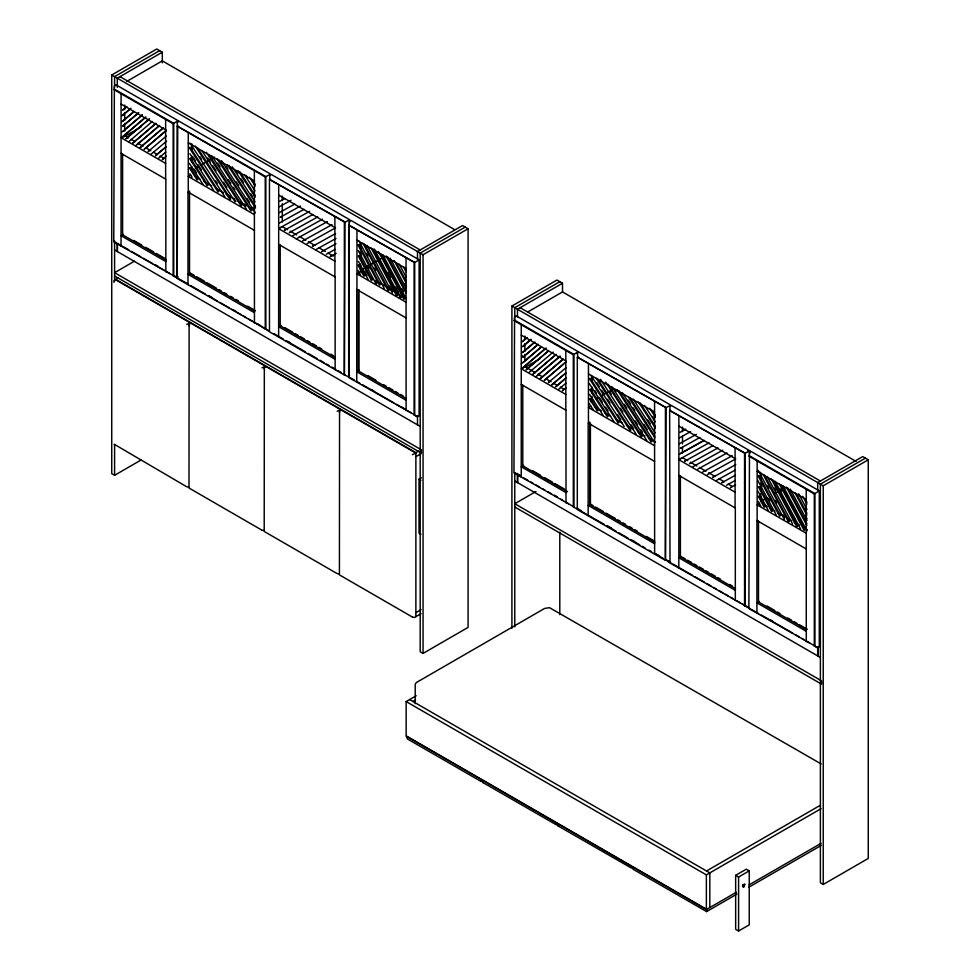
<?xml version="1.0" encoding="UTF-8"?>
<svg xmlns="http://www.w3.org/2000/svg" width="980" height="980" viewBox="0 0 980 980"><rect width="100%" height="100%" fill="white"/><g stroke="black" fill="none" stroke-linecap="round" stroke-linejoin="round"><path stroke-width="1.47" d="M261.489 529.923L188.993 488.028L189.115 324.392L190.88 323.18L265.445 366.226L261.966 367.831M336.716 573.349L264.208 531.454L264.331 367.819L266.095 366.606L340.66 409.652L337.181 411.257M411.931 616.775L339.423 574.88L339.546 411.245L341.31 410.032L415.875 453.079L412.396 454.683M128.882 249.912L114.452 241.827M177.196 278.063L177.723 125.722L177.037 123.1L178.85 121.104L270.725 174.146L265.249 176.939L177.123 126.065L177.123 278.455L265.85 328.986L265.85 176.596L177.123 126.065M122.5 110.201L126.886 106.477M123.247 109.772L125.44 107.898M122.108 115.677L130.879 108.217M122.868 115.248L130.536 108.719M121.949 121.704L134.003 111.451M122.696 121.263L133.66 111.941M137.996 113.202L122.659 126.249L138.744 112.761M122.243 131.847L142.333 114.758M122.99 131.418L141.965 115.273M121.814 137.371L145.248 117.416M122.561 136.931L146.008 116.988M149.377 118.825L125.93 138.768L149.009 119.34M128.478 141.953L152.292 121.483M132.521 143.215L155.967 123.272M133.268 142.786L155.6 123.786M135.436 145.885L158.882 125.93M137.298 144.501L159.63 125.501M140.042 147.564L163.489 127.608M140.789 147.123L163.121 128.135M144.072 149.279L166.404 130.279M144.832 148.838L166.036 130.793M166.367 136.049L148.115 151.569L148.862 151.141M151.055 154.215L166.637 141.169M166.147 146.633L155.391 155.771L165.816 147.11M158.27 158.478L165.792 152.072M166.38 156.138L162.19 159.703L162.937 159.262M521.593 342.179L527.068 337.512M523.442 340.807L526.726 338.014M522.303 346.724L531.062 339.264M523.051 346.295L530.719 339.766M522.132 352.751L534.186 342.498M522.891 352.31L534.933 342.057M521.642 354.882L522.842 357.296L538.179 344.237M537.836 344.74L522.842 357.296M521.311 363.849L541.401 346.749M523.173 362.465L541.034 347.263M521.997 368.407L545.443 348.464M522.744 367.978L546.191 348.035M548.445 350.816L526.113 369.815L548.077 351.33M529.041 372.474L553.235 352.102M532.704 374.262L556.15 354.319M533.451 373.833L554.668 355.777M535.619 376.92L560.18 356.034M537.493 375.548L559.813 356.549M540.225 378.611L562.557 359.611M540.985 378.17L563.304 359.17M544.268 380.326L565.472 362.269M545.015 379.885L566.22 361.841M566.158 367.623L548.298 382.616L549.045 382.188M551.238 385.263L566.073 372.645M551.985 384.834L565.681 373.184M566.33 377.668L555.574 386.818L566.011 378.158M558.453 389.526L565.987 383.119M566.269 387.639L562.373 390.751L563.12 390.31M577.379 509.098L604.219 524.349M758.63 613.492L749.418 608.433M632.149 866.295L633.056 869.223L706.605 911.584L706.715 909.354L633.46 867.055M419.109 259.81L414.712 262.542L414.712 414.932A5.28 4.312 65.7 0 0 415.569 415.863L417.443 416.77L419.109 415.802L419.109 259.81L350.889 220.427L349.235 221.382L348.978 223.514A5.28 4.312 65.7 0 0 349.284 224.763L349.235 377.386M114.146 444.197L186.274 486.497M670.002 562.569L669.646 410.424L745.155 453.311L746.846 452.356M141.071 460.012L114.587 475.3L111.732 473.659L111.732 74.995L156.763 49L162.312 52.209L162.312 62.855M159.618 50.642L114.587 76.648L114.587 87.343M162.312 52.209L117.282 78.204L117.282 87.33M126.555 81.524L162.312 60.87L454.598 229.614M173.742 275.809L113.766 241.876L114.366 89.143L173.742 123.419L173.742 275.809A4.839 3.92 70.4 0 0 174.758 276.887L176.351 277.561L178.005 276.605M123.909 136.857L141.12 126.91M113.766 89.486L173.142 123.762L178.005 120.614L116.106 84.88L114.452 85.836L114.109 87.624A4.839 3.92 70.4 0 0 114.366 89.143M196.074 167.813L198.72 166.282M201.365 164.75L214.62 157.106M190.671 175.102L188.27 176.486L254.371 214.657M123.443 234.306L121.042 235.69L165.828 261.55M269.463 179.377L344.96 222.276L344.36 375.009L269.463 331.767L269.463 179.377L345.193 222.142M134.444 261.207L114.587 272.685L421.4 449.82L421.4 453.115L114.587 275.98M118.274 277.842L115.665 279.349L415.875 452.674L418.485 451.168M281.027 216.813L280.28 217.254L300.468 206.033M190.377 272.954L187.976 274.339L254.445 312.718M285.156 229.835L284.408 230.263L312.914 214.449M349.554 222.717L349.554 219.655L345.426 222.019M348.684 225.106L414.712 262.542L348.684 225.106L348.684 377.508L414.712 414.932M313.147 245.992L312.4 246.421L335.564 233.559M322.334 251.297L321.575 251.725L336.005 243.702M330.909 256.246L330.15 256.674L336.189 253.306M360.567 270.431L384.417 256.674M360.554 271.803L356.953 273.886L406.051 302.22M281.04 325.299L278.639 326.683L335.135 359.305M465.231 227.091L420.2 253.097L420.2 651.749L423.054 653.403L468.085 627.396L468.085 228.744L462.536 225.535L417.492 251.529L417.492 259.137M111.732 74.995L423.054 254.739L468.085 228.744M349.554 375.659L347.9 376.614L345.658 375.426A6.039 4.937 59 0 1 344.96 374.666M359.146 370.391L356.745 371.775L406.1 400.269M511.915 628.327L511.915 306.042L556.946 280.047L562.508 283.257L562.508 292.371M559.801 281.689L514.77 307.696L514.77 321.44M562.508 283.257L517.465 309.251L517.465 316.859M528.061 311.799L562.508 291.918L856.104 461.433M573.925 506.856L513.961 472.924L514.561 320.191L573.925 354.466L573.925 506.856A4.839 3.92 70.4 0 0 574.954 507.934L576.534 508.608M525.415 367.132L539.98 358.729M513.961 320.534L573.325 354.809L578.188 351.661L516.301 315.928L514.635 316.883L514.292 318.671A4.839 3.92 70.4 0 0 514.561 320.178M577.306 357.112L666.033 407.643L665.432 560.376L577.306 509.502L577.306 357.112L666.033 407.643L670.908 405.181L579.045 352.151L577.318 353.339L577.906 356.757M415.875 456.668L421.094 453.654M420.996 534.272L419.024 533.145L419.024 479.159L421.4 477.787M590.965 401.923L593.611 400.391M596.257 398.86L598.903 397.329M601.561 395.798L613.48 388.925M590.854 406.149L588.453 407.533L654.567 445.704M523.639 465.353L521.238 466.737L566.011 492.597M535.962 491.495L514.77 503.732L821.583 680.867L821.583 684.163L514.77 507.015M681.21 447.86L680.463 448.301L699.904 437.509M590.573 504.002L588.159 505.386L654.628 543.753M415.875 612.659L421.094 609.646M685.351 460.882L684.591 461.31L713.097 445.496M421.094 613.639L414.332 617.51L412.396 617.02M669.646 410.424L745.155 453.311L745.155 605.714A6.039 4.937 59 0 0 745.841 606.473L748.083 607.661M749.749 453.765L749.749 450.702L747.348 452.074M814.907 645.979L748.867 608.556L749.467 455.81L814.907 493.589L814.907 645.979A5.28 4.312 65.7 0 0 815.764 646.91L817.639 647.817L819.292 646.849L819.292 490.858L751.084 451.474L749.418 452.429L749.173 454.561A5.28 4.312 65.7 0 0 749.467 455.81M713.33 477.027L712.583 477.468L735.76 464.606M722.517 482.332L721.77 482.773L735.441 475.178M731.092 487.281L730.345 487.721L735.625 484.794M736.311 892.266L706.372 909.55L406.161 736.225L406.161 701.558L416.231 695.739M412.911 701.472L415.569 699.941M760.762 501.478L767.377 497.656M774.004 493.834L784.6 487.721M759.549 503.536L757.148 504.933L806.234 533.267M681.223 556.334L678.822 557.73L735.319 590.34M865.414 458.138L820.383 484.145L820.383 882.796L823.237 884.45L868.268 858.443L868.268 459.791L862.719 456.582L817.688 482.577L817.688 490.184M511.915 306.042L823.237 485.786L868.268 459.791M819.292 490.858L814.307 493.932L748.867 456.153M669.646 562.814L745.155 605.714L742.522 604.195M759.329 601.426L756.928 602.823L806.283 631.316M706.519 870.987L820.432 805.217M406.161 701.558L706.372 874.883L821.081 808.659M735.649 875.312L746.307 869.162L749.247 870.865L749.247 924.851L738.589 931L735.649 929.297L735.649 875.312L738.589 877.014L749.247 870.865M749.088 884.891L821.081 843.327M706.556 911.62L736.899 894.103M748.769 887.255L821.326 845.36M279.655 201.415L284.837 198.548M279.337 206.743L290.999 200.275M279.3 212.648L294.845 204.024M279.423 222.975L304.033 209.328M280.39 227.581L309.656 211.337M289.272 232.713L317.777 216.899M292.726 235.702L322.518 219.177M296.291 238.875L327.394 221.627M302.22 241.19L332.012 224.653M307.083 243.64L335.589 227.826M315.952 249.594L336.018 238.446M326.34 254.237L335.05 249.398M679.838 432.462L685.78 429.154M679.52 437.791L690.643 431.604M679.483 443.695L696.327 434.348M680.353 453.593L703.677 440.657M679.606 454.022L704.216 440.375M679.287 459.351L709.091 442.813M689.467 463.761L717.973 447.946M692.909 466.75L722.713 450.224M697.772 469.2L727.025 452.956M702.403 472.238L732.207 455.7M707.266 474.688L735.772 458.873M716.135 480.641L735.453 469.922M726.523 485.272L735.233 480.445M188.871 487.146L186.739 486.742M264.086 530.572L261.966 530.168M339.313 573.998L337.181 573.594M186.739 324.405L190.23 322.8L115.665 279.753L114.011 280.795L113.937 282.375M480.849 781.354L481.07 779.076L406.504 736.017L407.398 738.945L480.727 781.256M482.871 782.518L556.174 824.731L556.285 822.502L481.719 779.443L481.805 781.428L483.14 782.653M558.086 825.944L631.426 868.084L631.5 865.928L556.934 822.869L557.02 824.854L558.355 826.079M119.989 76.648L420.2 249.974M520.172 307.696L820.383 481.021M349.554 219.655L271.472 174.575L269.806 175.53L269.745 178.054A6.039 4.937 59 0 0 270.064 179.022M749.749 450.702L671.655 405.622L670.002 406.577L669.928 409.101A6.039 4.937 59 0 0 670.247 410.069M747.593 450.776L750.239 452.307M121.091 104.076L165.632 129.801M188.27 142.86L254.371 181.031M278.7 195.069L334.891 227.519M356.953 240.259L406.051 268.594M521.274 335.123L565.815 360.836M588.453 373.907L654.567 412.078M678.883 426.116L735.073 458.567M757.148 471.307L806.234 499.641M128.625 137.898L124.693 135.632L121.091 137.702L165.632 163.415M131.246 139.405L135.179 141.671M137.8 143.19L143.031 146.216M145.653 147.723L150.896 150.749M153.517 152.268L157.449 154.534M160.059 156.053L163.991 158.319M195.841 176.706L199.81 178.997M203.767 181.275L211.704 185.857M215.674 188.148L223.599 192.729M226.245 194.261L234.183 198.842M238.152 201.133L246.078 205.702M250.047 207.993L254.016 210.284M287.532 229.639L282.301 226.625L278.7 228.695L334.891 261.146M290.141 231.145L296.671 234.918M299.292 236.425L305.821 240.198M308.443 241.705L314.972 245.478M318.892 247.744L325.421 251.517M328.043 253.024L333.261 256.05M361.853 272.55L367.022 275.527M369.607 277.022L373.478 279.263M377.349 281.493L391.559 289.7M394.144 291.195L399.313 294.171M401.898 295.666L405.769 297.908M535.362 372.719L524.876 366.667L521.274 368.75L565.815 394.462M537.983 374.238L541.916 376.504M545.836 378.77L551.079 381.796M553.7 383.315L557.632 385.581M560.254 387.088L564.186 389.366M594.701 406.982L601.316 410.804M605.285 413.095L610.565 416.145M615.857 419.195L622.471 423.017M626.428 425.308L633.043 429.118M638.335 432.168L644.95 435.99M648.907 438.281L655.522 442.103M687.715 460.686L682.484 457.66L678.883 459.743L735.073 492.193M690.324 462.193L696.866 465.966M699.475 467.472L706.004 471.245M708.626 472.752L715.155 476.525M719.075 478.791L724.306 481.805M728.226 484.071L732.146 486.337M763.334 504.345L767.205 506.574M769.79 508.069L774.96 511.046M777.544 512.54L784 516.276M786.585 517.759L791.754 520.748M794.327 522.242L799.496 525.219M803.38 527.461L807.251 529.702M121.042 153.358L165.828 179.218L165.828 271.938M254.445 230.386L187.976 192.007L187.976 284.727M278.639 244.351L335.135 276.973L335.135 369.68M406.1 317.937L356.745 289.443L356.745 382.163M521.238 384.405L566.011 410.265L566.011 502.985M654.628 461.421L588.159 423.054L588.159 515.774M678.822 475.398L735.319 508.008L735.319 600.728M806.283 548.984L756.928 520.49L756.928 613.211M133.831 240.48L141.733 245.037M145.689 247.328L153.59 251.885M156.224 253.404L165.449 258.732M191.529 273.788L194.138 275.294M196.747 276.801L204.563 281.309M207.172 282.816L216.298 288.083M218.907 289.59L221.505 291.097M224.114 292.604L226.723 294.11M230.631 296.364L233.24 297.871M235.849 299.378L238.446 300.872M247.573 306.14L255.4 310.66M284.837 327.651L292.714 332.208M295.348 333.727L297.969 335.246M300.603 336.765L304.547 339.031M307.169 340.55L309.803 342.069M312.424 343.588L316.369 345.866M318.99 347.373L321.624 348.892M330.824 354.209L333.445 355.728M368.088 375.72L375.879 380.216M383.67 384.724L386.267 386.218M388.864 387.725L392.76 389.966M395.357 391.473L397.954 392.968M400.551 394.462L403.148 395.969M532.704 470.768L540.605 475.325M544.562 477.603L552.463 482.172M555.096 483.691L564.309 489.008M593.023 505.582L590.413 504.088L590.413 423.274M595.632 507.089L603.447 511.609M606.057 513.116L615.183 518.383M617.78 519.89L620.389 521.385M622.998 522.891L625.608 524.398M629.515 526.652L632.125 528.159M634.734 529.666L637.331 531.172M646.457 536.44L654.273 540.948M682.386 557.179L685.02 558.698M687.642 560.217L691.586 562.495M694.22 564.015L696.841 565.534M699.475 567.04L703.42 569.319M706.041 570.838L708.675 572.357M711.296 573.876L715.241 576.154M717.862 577.661L720.496 579.18M729.696 584.496L732.317 586.016M766.973 606.02L774.764 610.516M777.361 612.01L779.958 613.517M787.749 618.013L791.644 620.267M794.253 621.761L796.85 623.268M799.447 624.762L807.238 629.258M166.061 259.896L122.598 234.796L122.598 153.995M254.702 311.064L189.532 273.445L189.532 191.112M335.38 357.639L280.194 325.789L280.194 244.976M406.357 398.615L358.3 370.881L358.3 290.068M567.567 491.703L522.781 465.843L522.781 385.03M654.885 542.112L589.715 504.492L589.715 422.16M735.564 588.686L680.377 556.824L680.377 476.023M806.54 629.662L758.483 601.916L758.483 521.115M155.636 265.017L158.282 266.536M174.158 275.699L178.115 277.989M208.544 295.556L212.501 297.846M233.669 310.06L236.315 311.591M257.471 323.804L260.117 325.336M287.887 341.371L290.533 342.89M371.212 389.477L373.858 390.996M401.629 407.031L404.274 408.562M518.788 474.675L521.434 476.207M554.496 495.292L557.142 496.823M576.987 508.277L580.956 510.568M607.404 525.831L611.373 528.122M632.529 540.348L635.175 541.866M656.331 554.092L658.977 555.611M666.914 560.193L670.884 562.483M746.27 606.008L748.916 607.539M770.072 619.752L772.718 621.283M131.516 251.431L140.753 256.772M143.399 258.291L152.635 263.62M155.269 265.151L164.505 270.48M167.139 271.999L169.785 273.53M179.046 278.871L188.246 284.188M190.88 285.707L205.347 294.061M207.981 295.58L217.18 300.897M219.814 302.416L229.014 307.732M231.648 309.239L234.281 310.758M236.915 312.277L240.86 314.555M243.493 316.075L246.115 317.594M248.749 319.113L252.693 321.391M255.327 322.91L269.059 331.093L267.185 330.015M274.008 333.702L283.196 339.007M285.829 340.526L305.54 351.906M308.173 353.425L317.373 358.729M319.995 360.248L323.939 362.526M326.56 364.046L329.194 365.565M331.828 367.084L335.76 369.35M338.394 370.869L341.016 372.388M350.595 377.913L354.515 380.179M357.137 381.698L359.746 383.204M362.367 384.711L393.776 402.854M396.398 404.36L405.561 409.652M408.17 411.159L410.791 412.666M514.561 472.581L521.152 476.39M523.786 477.909L527.755 480.2M530.388 481.719L533.022 483.238M535.668 484.769L539.625 487.048M542.259 488.579L544.904 490.098M547.538 491.617L551.495 493.908M554.141 495.427L556.775 496.958M560.732 499.237L563.378 500.768M566.011 502.287L568.645 503.806M606.853 525.868L616.053 531.172M618.686 532.691L627.886 538.008M630.52 539.527L633.154 541.046M635.787 542.565L639.732 544.843M642.353 546.362L644.987 547.881M648.932 550.16L651.565 551.679M654.199 553.198L663.399 558.514M672.88 563.978L692.591 575.358M695.212 576.877L704.412 582.194M707.045 583.713L710.978 585.991M713.611 587.498L716.245 589.017M718.867 590.536L722.811 592.814M725.433 594.333L728.067 595.852M730.7 597.371L733.322 598.878M737.266 601.157L739.888 602.676M761.252 614.999L792.661 633.141M795.27 634.648L799.202 636.914M801.812 638.433L804.433 639.94M807.055 641.447L809.664 642.966M416.059 415.961L417.443 416.77M667.38 561.062L669.242 562.14L666.033 560.033M816.242 647.008L817.639 647.817M114.587 249.974L420.2 426.423M514.77 481.021L820.383 657.47M419.024 479.159L420.996 480.286M821.142 763.935L549.498 607.661L544.611 608.445L416.292 682.57L415.214 684.346L415.214 703.664M409.615 699.561L709.826 872.886L709.826 907.554M652.067 410.387L655.326 415.385M649.691 408.317L655.387 417.076M652.643 416.414L654.273 418.926M644.583 405.585L655.155 421.865M639.891 402.658L655.338 426.435M638.323 401.837L655.399 428.125M647.78 419.954L650.218 423.703M633.202 399.105L655.155 432.903M630.005 397.831L654.848 436.1M628.425 396.986L654.934 437.803M628.155 400.134L630.642 403.968M633.129 407.79L634.783 410.338M643.897 424.365L647.204 429.473M622.435 392.919L654.738 442.666M618.723 390.518L651.859 441.539L651.112 441.98L617.143 389.685M614.387 388.999L616.053 391.559M624.334 404.311L626.82 408.133M635.101 420.886L637.588 424.72M640.908 429.816L642.562 432.364M611.986 386.88L646.776 440.461M608.115 384.246L642.084 436.541M605.714 382.127L641.337 436.982M609.585 391.657L611.238 394.205M620.352 408.231L622.839 412.066M631.12 424.818L633.607 428.64M600.544 379.334L636.179 434.177M597.776 379.076L630.912 430.098M596.195 378.231L630.164 430.526M596.759 382.653L599.246 386.488M601.732 390.31L604.219 394.132M607.527 399.24L610.013 403.062M617.474 414.54L620.781 419.648M591.038 375.438L624.174 426.459M590.156 378.231L618.944 422.539L618.184 422.968L589.409 378.66M594.885 390.652L596.526 393.176M599.821 398.248L602.284 402.045M605.579 407.104L608.041 410.902M589.201 383.486L613.872 421.461M589.543 394.413L603.116 415.3M589.176 403.564L593.072 409.542M251.885 179.34L255.143 184.35M249.508 177.27L255.204 186.029M245.956 175.359L247.585 177.858M244.4 174.538L254.959 190.818M239.696 171.61L255.143 195.388M238.14 170.79L255.204 197.078M236.217 171.39L237.834 173.889M241.092 178.899L243.53 182.648M250.843 193.918L252.473 196.417M232.211 166.808L254.971 201.856M228.989 165.51L255.498 206.327M227.409 164.665L255.572 208.03M226.307 166.539L227.972 169.087M236.254 181.851L238.74 185.673M247.021 198.425L249.508 202.248M252.816 207.356L254.482 209.904M221.419 160.597L255.388 212.893M218.54 159.483L251.676 210.504L250.929 210.933L216.96 158.638M217.523 163.06L220.01 166.882M228.291 179.634L230.778 183.468M233.264 187.29L234.918 189.838M244.032 203.877L245.686 206.425M211.803 155.845L246.593 209.414M208.764 154.472L241.901 205.494M206.351 152.365L241.141 205.935M207.736 158.062L210.222 161.884M212.709 165.718L216.029 170.814M223.477 182.292L226.797 187.4M234.257 198.879L235.911 201.427M202.015 150.834L235.163 201.856M197.593 148.029L230.729 199.05M195.179 145.91L229.982 199.479M199.883 156.714L201.549 159.262M215.625 180.945L217.291 183.493M190.022 143.117L224.824 196.686M189.973 147.184L218.748 191.492L218.001 191.921L189.226 147.613M193.06 157.07L195.522 160.867M197.985 164.665L201.28 169.736M189.838 153.713L213.689 190.426M194.101 169.075L196.49 172.762M189.361 163.366L202.921 184.252M190.083 167.458L197.862 179.426L197.103 179.855L189.336 167.899M189.765 173.717L192.105 177.307M804.862 498.477L806.957 502.397M802.73 496.297L806.908 504.137M798.651 493.81L807.005 509.478M796.471 493.773L806.92 513.349M795.025 492.903L806.859 515.088M805.634 516.08L807.018 518.69M790.248 489.118L806.969 520.429M787.798 487.942L806.908 523.724M786.34 487.048L806.859 525.476M782.947 485.823L806.993 530.878M780.754 484.782L804.801 529.849L804.053 530.278L779.296 483.899M780.178 488.861L781.599 491.519M775.18 481.352L800.648 529.053M772.779 479.918L797.548 526.297M771.321 479.024L796.789 526.738M774.335 487.966L775.756 490.625M767.217 476.476L792.685 524.178M764.486 475.129L789.255 521.507M763.028 474.234L788.496 521.948M767.463 485.835L768.871 488.481M775.241 500.413L776.65 503.059M783.02 514.99L784.441 517.636M758.214 470.363L784.392 519.4M760.566 483.802L761.987 486.472M768.406 498.477L769.827 501.148M757.675 480.225L776.197 514.917M757.932 491.115L768.222 510.384M759.071 495.966L764.841 506.77L764.094 507.211L758.324 496.395M758.263 501.429L760.823 506.231M404.679 267.43L406.075 270.039M403.233 266.56L406.026 271.779M399.154 264.073L406.124 277.12M396.288 262.726L406.038 281.003M394.144 260.558L405.977 282.742M404.74 283.735L406.137 286.344M390.065 258.071L406.088 288.083M387.615 256.895L406.014 291.354M386.157 256L405.965 293.106M401.898 288.806L403.319 291.452M382.751 254.775L406.1 298.508M380.571 253.746L404.618 298.802L403.87 299.231L378.402 251.529M387.774 272.391L390.604 277.695M395.553 286.969L398.382 292.273M399.803 294.931L401.212 297.577M374.287 248.981L400.465 298.006M372.596 248.871L397.353 295.25L396.606 295.691L371.138 247.977M389.709 286.074L392.539 291.379M367.035 245.429L392.502 293.143M364.303 244.081L389.06 290.46M362.845 243.187L388.313 290.901M366.569 253.465L367.978 256.111M374.348 268.042L375.757 270.688M358.741 240.639L384.209 288.353M359.66 251.419L361.093 254.09M367.5 266.095L368.921 268.765M375.34 280.77L376.761 283.441M358.202 250.513L376.014 283.882M364.67 271.203L366.042 273.763M358.435 261.354L368.039 279.337M358.08 270.382L360.64 275.184M339.595 412.654L339.423 411.894M264.38 369.227L264.208 368.468M189.165 325.801L188.993 325.041M823.237 485.786L823.237 884.45M817.835 647.155L817.835 655.816M817.688 646.788L817.688 655.914M814.307 493.932L814.307 646.335M806.234 489.277L806.283 641.704M760.75 472.274L760.75 479.918M760.75 482.981L760.75 490.625M760.75 493.675L760.75 499.788M757.148 460.931L757.148 520.613M744.555 453.666L744.555 606.057M738.589 877.014L738.589 931M735.073 448.191L735.073 507.873M706.372 874.883L706.372 909.55M682.484 427.096L682.484 431.678M682.484 436.272L682.484 443.903M682.484 446.966L682.484 453.079M678.883 415.753L678.822 568.118M665.432 407.986L665.432 560.376M654.567 401.714L654.628 554.141M592.055 376.418L592.055 381M592.055 387.112L592.055 393.225M592.055 396.288L592.055 402.4M588.453 363.543L588.453 423.225M573.325 354.809L573.325 507.199M565.815 350.473L565.815 410.155M559.801 532.189L559.801 614.668M524.876 336.103L524.876 339.154M524.876 343.747L524.876 351.391M524.876 354.442L524.876 360.554M521.274 324.76L521.238 477.125M517.624 473.83L517.624 482.491M517.465 473.463L517.465 482.577M514.77 472.654L514.77 626.918M423.054 254.739L423.054 653.403M417.492 415.74L417.492 424.867M415.875 452.674L415.875 616.653M414.111 262.885L414.111 415.287M406.051 258.23L406.1 410.657M360.554 242.758L360.554 248.871M360.554 253.465L360.554 259.578M360.554 264.159L360.554 270.272M358.999 289.664L358.999 370.477M356.953 229.884L356.953 289.566M344.36 222.619L344.36 375.009M334.891 217.144L334.891 276.826M282.301 196.049L282.301 200.631M282.301 203.693L282.301 222.031M278.7 184.706L278.639 337.071M265.249 176.939L265.249 329.329M254.371 170.667L254.445 323.094M191.872 143.84L191.872 151.484M191.872 156.065L191.872 162.178M191.872 166.772L191.872 171.353M188.27 132.496L188.27 192.178M173.142 123.762L173.142 276.164M165.632 119.425L165.632 179.107M124.693 105.056L124.693 109.638M124.693 112.7L124.693 120.344M124.693 123.394L124.693 131.038M121.091 93.713L121.042 246.078M117.429 244.228L117.429 251.444M117.282 243.934L117.282 251.542M114.587 240.847L114.587 281.321M114.587 444.761L114.587 475.3M742.963 884.879L742.473 886.055L743.465 887.084L744.641 884.23L742.963 884.879M743.171 885.001L742.681 886.177L743.673 887.206L744.837 884.352L743.171 885.001M190.389 158.221L189.642 158.65L207.196 185.686L207.944 185.257L190.389 158.221M358.803 244.657L358.055 245.086L379.419 285.119L380.179 284.69L358.803 244.657M359.109 255.633L358.362 256.062L371.396 280.488L372.143 280.047L359.109 255.633M358.888 264.918L358.141 265.347L363.911 276.164L364.658 275.723L358.888 264.918M590.573 389.268L589.825 389.697L607.38 416.733L608.127 416.292L590.573 389.268M590.279 398.505L589.519 398.946L597.298 410.902L598.045 410.473L590.279 398.505M758.986 475.704L758.238 476.133L779.615 516.166L780.362 515.725L758.986 475.704M759.304 486.68L758.545 487.109L771.579 511.536L772.338 511.095L759.304 486.68"/></g></svg>
